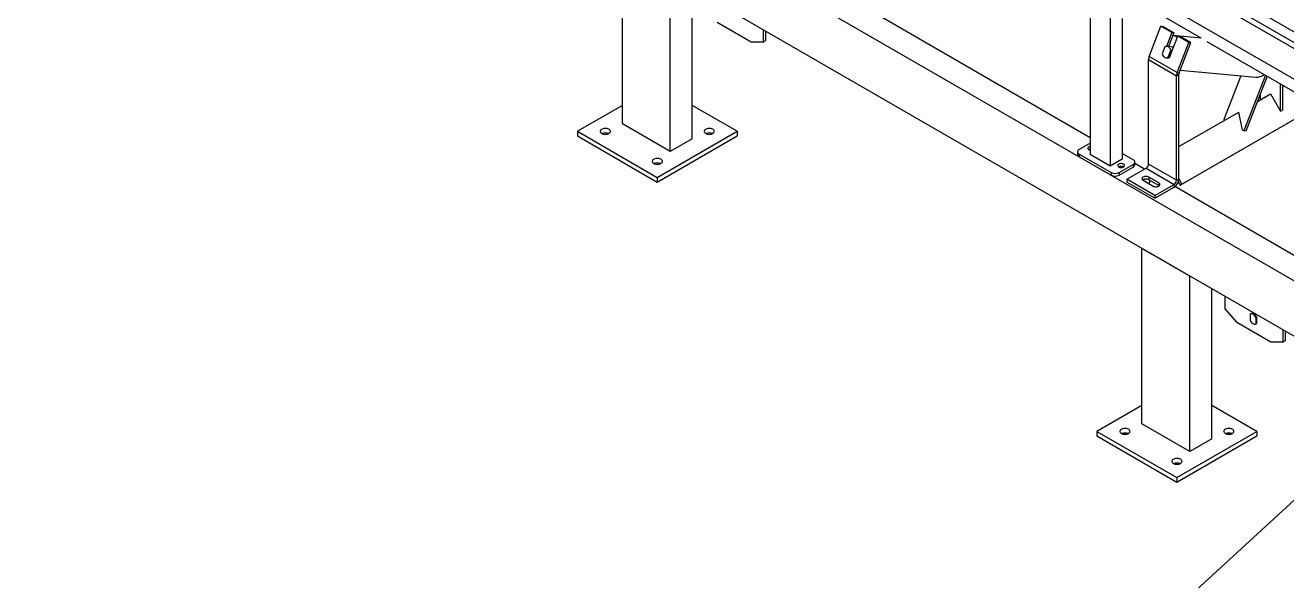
# Model space of a CAD drawing. Header units: millimetres. Extents: x 41 to 1868, y -696 to 319.
# Drawn here: x 107.3 to 218.9, y 138.4 to 187.5 of the extents above; entities that cross this region are included whole.
import ezdxf

# ---------------------------------------------------------------- set-up
doc = ezdxf.new("R2010")
doc.units = ezdxf.units.MM
doc.dimstyles.new('SLDDIMSTYLE1', dxfattribs={"dimtxt": 2.5, "dimasz": 0.651282, "dimexe": 0, "dimexo": 0.625, "dimgap": 0, "dimtad": 1, "dimdec": 0, "dimrnd": 1e-09, "dimtxsty": 'Standard', "dimblk1": 'DOT', "dimblk2": 'DOT', "dimsah": 1, "dimcen": 2.5, "dimazin": 3, "dimtfac": 0.651282, "dimtdec": 0, "dimtmove": 0, "dimatfit": 3, "dimldrblk": 'DOT', "dimfrac": 2})

# ---------------------------------------------------------------- blocks, each defined once
blk = doc.blocks.new('_Dot')
at = {"color": 0, "linetype": 'ByBlock', "lineweight": -2}
blk.add_line((-0.5, 0), (-1, 0), dxfattribs=at)
at = {"color": 0, "linetype": 'ByBlock', "const_width": 0.5}
blk.add_lwpolyline([(-0.25, 0, 1), (0.25, 0, 1)], format="xyb", close=True, dxfattribs=at)

msp = doc.modelspace()

# ---------------------------------------------------------------- linework, layer by layer
at = {"color": 7, "linetype": 'Continuous', "lineweight": 25}
for p, q in [((98.0966, 257.0515), (292.9045, 144.5912)), ((97.2835, 256.582), (292.0914, 144.1218)), ((97.2835, 256.0513), (292.0914, 143.5911)), ((270.0473, 135.7613), (108.827, 228.8319)), ((270.0473, 130.8621), (108.827, 223.9326)), ((160.0922, 178.8236), (160.0922, 194.3378)), ((164.3349, 176.3743), (164.3349, 191.8886)), ((166.2794, 177.4969), (166.2794, 190.766)), ((201.4756, 189.7792), (201.4756, 176.1021)), ((232.3405, 175.349), (207.2384, 189.8401)), ((201.4756, 177.5921), (181.0352, 189.3921)), ((203.2434, 188.7587), (203.2434, 175.0816)), ((211.3033, 186.3911), (206.2836, 189.2889)), ((171.4943, 186.0403), (168.4891, 187.7752)), ((204.3041, 188.1462), (204.3041, 175.6939)), ((172.555, 187.1432), (172.555, 186.0404)), ((172.7671, 187.0208), (172.7671, 186.1629)), ((206.6944, 184.7861), (207.7266, 187.4466)), ((208.6989, 186.8853), (207.7266, 187.4466)), ((207.7266, 187.4466), (207.9103, 187.4301)), ((208.8826, 186.8689), (207.9103, 187.4301)), ((208.6989, 186.8853), (208.226, 185.6665)), ((208.8826, 186.8689), (208.4108, 185.6529)), ((208.5008, 184.7016), (209.2292, 186.5791)), ((208.6989, 186.8853), (208.8826, 186.8689)), ((211.2888, 186.3995), (208.7873, 186.6232)), ((210.2015, 186.0178), (209.2292, 186.5791)), ((209.2292, 186.5791), (209.4129, 186.5627)), ((210.3852, 186.0014), (209.4129, 186.5627)), ((172.555, 186.0404), (171.4943, 186.0403)), ((172.555, 186.0404), (172.7671, 186.1629)), ((208.0756, 185.622), (207.8417, 185.0193)), ((208.6664, 185.63), (208.2683, 185.6656)), ((208.372, 184.7131), (208.6059, 185.3159)), ((208.7346, 185.3044), (208.6059, 185.3159)), ((209.1692, 183.3574), (210.2015, 186.0178)), ((209.3529, 183.3409), (210.3852, 186.0014)), ((210.2015, 186.0178), (210.3852, 186.0014)), ((231.3857, 174.7978), (211.8359, 186.0837)), ((206.6375, 184.5083), (209.1124, 183.0796)), ((206.6375, 175.2654), (206.6375, 184.5083)), ((209.1692, 183.3574), (206.6944, 184.7861)), ((208.1793, 184.6696), (208.308, 184.6581)), ((208.372, 184.7131), (208.5008, 184.7016)), ((209.1124, 183.0796), (209.3245, 183.202)), ((209.1124, 173.8367), (209.1124, 183.0796)), ((209.1692, 183.3574), (209.3529, 183.3409)), ((209.3245, 173.9591), (209.3245, 183.202)), ((209.4353, 183.5533), (216.1429, 182.9535)), ((214.7887, 183.0746), (213.2914, 179.2156)), ((216.9699, 183.1198), (215.0592, 178.1951)), ((217.1252, 183.0302), (215.2429, 178.1787)), ((218.3048, 179.9463), (218.3048, 182.3493)), ((218.5169, 180.0687), (218.5169, 182.2268)), ((218.5169, 182.1099), (218.6182, 182.1684)), ((216.2635, 180.809), (217.4209, 181.4772)), ((216.537, 180.9669), (216.537, 181.5141)), ((217.4209, 181.4772), (218.3048, 179.9463)), ((160.0922, 180.4564), (156.1147, 178.1602)), ((170.2569, 178.1602), (166.2794, 180.4564)), ((209.3245, 176.8033), (214.6244, 179.8628)), ((209.4371, 173.4042), (221.6184, 180.4363)), ((209.5871, 173.4908), (221.6184, 180.4364)), ((214.9531, 178.2564), (214.6244, 179.8628)), ((218.3048, 179.9463), (218.5169, 180.0687)), ((164.3349, 176.3743), (160.0922, 178.8236)), ((213.3974, 179.1545), (213.2914, 179.2156)), ((156.1147, 178.1602), (163.1858, 174.0782)), ((156.1147, 178.1602), (156.1147, 177.752)), ((156.1147, 177.752), (163.1858, 173.6699)), ((163.1858, 174.0782), (170.2569, 178.1602)), ((163.1858, 173.6699), (170.2569, 177.752)), ((166.2794, 177.4969), (164.3349, 176.3743)), ((170.2569, 178.1602), (170.2569, 177.752)), ((215.0592, 178.1951), (214.9531, 178.2564)), ((215.2429, 178.1787), (215.0592, 178.1951)), ((200.3569, 176.3573), (200.3569, 176.1123)), ((201.4756, 177.1227), (200.5034, 176.5614)), ((200.5034, 176.1532), (203.3318, 174.5204)), ((200.5034, 176.1532), (200.5034, 175.9082)), ((200.5034, 175.9082), (203.3318, 174.2754)), ((203.2434, 175.0816), (201.4756, 176.1021)), ((204.3041, 175.6939), (203.2434, 175.0816)), ((204.0389, 174.5204), (205.2763, 175.2347)), ((205.2763, 175.6429), (204.3041, 176.2042)), ((205.2763, 175.2347), (205.2763, 174.9898)), ((205.4228, 175.1939), (205.4228, 175.4388)), ((206.2839, 174.8163), (205.4228, 175.3134)), ((206.6372, 175.2516), (206.5871, 175.2227)), ((206.5871, 175.2227), (206.6216, 175.163)), ((209.1124, 173.8367), (206.6375, 175.2654)), ((203.3318, 174.5204), (203.3318, 174.2754)), ((204.0389, 174.2754), (205.2763, 174.9898)), ((204.0389, 174.5204), (204.0389, 174.2754)), ((204.7283, 173.9183), (206.4254, 174.8979)), ((206.4254, 174.8979), (208.9003, 173.4692)), ((207.5391, 173.6019), (206.6552, 174.1122)), ((206.6552, 174.1122), (206.6552, 173.8672)), ((163.1858, 174.0782), (163.1858, 173.6699)), ((204.7283, 173.9183), (204.7283, 173.6733)), ((207.2032, 172.4895), (204.7283, 173.9183)), ((207.2032, 172.2446), (204.7283, 173.6733)), ((206.1602, 173.8672), (206.1294, 173.8468)), ((206.1602, 173.8264), (207.0441, 173.3162)), ((207.5391, 173.3569), (206.6552, 173.8672)), ((207.2032, 172.4895), (208.9003, 173.4692)), ((207.2032, 172.2446), (208.9003, 173.2243)), ((207.5391, 173.6019), (207.5391, 173.3569)), ((207.57, 173.3365), (207.5391, 173.3569)), ((208.9003, 173.4692), (208.9003, 173.2243)), ((229.4064, 161.468), (208.9659, 173.268)), ((209.1124, 173.8367), (209.3245, 173.9591)), ((209.2714, 173.6911), (209.4371, 173.4042)), ((209.3244, 173.9459), (209.5871, 173.4908)), ((209.5871, 173.4908), (209.4371, 173.4042)), ((207.2032, 172.4895), (207.2032, 172.2446)), ((210.2968, 165.3553), (206.0542, 167.8046)), ((206.0542, 152.2903), (206.0542, 167.8046)), ((210.2968, 149.8411), (210.2968, 165.3553)), ((212.2413, 150.9636), (212.2413, 164.2328)), ((213.3904, 163.5694), (213.3904, 162.4666)), ((213.3904, 162.4666), (214.4511, 161.2419)), ((215.6178, 161.9816), (215.6178, 161.4415)), ((215.7037, 162.0323), (215.633, 161.9915)), ((217.4563, 159.507), (214.4511, 161.2419)), ((216.1329, 161.1254), (216.2036, 161.1663)), ((216.2188, 161.7163), (216.1481, 161.6754)), ((216.1481, 161.1353), (216.1481, 161.6754)), ((216.1481, 161.1353), (216.2188, 161.1762)), ((216.2036, 161.1663), (216.2188, 161.1762)), ((216.2188, 161.1762), (216.2188, 161.7163)), ((218.5169, 160.61), (218.5169, 159.5071)), ((218.5169, 159.5071), (218.729, 159.6296)), ((218.729, 160.4875), (218.729, 159.6296)), ((218.5169, 159.5071), (217.4563, 159.507)), ((206.0542, 153.9231), (202.0767, 151.627)), ((216.2188, 151.627), (212.2413, 153.9231)), ((210.2968, 149.8411), (206.0542, 152.2903)), ((202.0767, 151.627), (209.1478, 147.5449)), ((202.0767, 151.627), (202.0767, 151.2187)), ((202.0767, 151.2187), (209.1478, 147.1366)), ((209.1478, 147.5449), (216.2188, 151.627)), ((209.1478, 147.1366), (216.2188, 151.2187)), ((212.2413, 150.9636), (210.2968, 149.8411)), ((216.2188, 151.627), (216.2188, 151.2187)), ((209.1478, 147.5449), (209.1478, 147.1366))]:
    msp.add_line(p, q, dxfattribs=at)
at = {"color": 7, "linetype": 'Continuous', "lineweight": 25, "flags": 128}
for points in [[(208.6059, 185.3159), (208.5802, 185.4026), (208.5418, 185.4809), (208.4922, 185.5482), (208.4331, 185.602), (208.3665, 185.6404), (208.2949, 185.6621), (208.2208, 185.6662), (208.1468, 185.6527), (208.0756, 185.622)], [(207.8417, 185.0193), (207.8674, 184.9326), (207.9058, 184.8542), (207.9554, 184.787), (208.0145, 184.7332), (208.0811, 184.6948), (208.1527, 184.6731), (208.2268, 184.669), (208.3008, 184.6825), (208.372, 184.7131)], [(158.9078, 177.9765), (158.9654, 178.0173), (159.0075, 178.0639), (159.0326, 178.1144), (159.0395, 178.1668), (159.028, 178.2189), (158.9985, 178.2687), (158.9523, 178.314), (158.8913, 178.353), (158.8179, 178.3841), (158.7352, 178.406), (158.6465, 178.4179), (158.5554, 178.4192), (158.4658, 178.41), (158.3813, 178.3905), (158.3052, 178.3616), (158.2409, 178.3244), (158.1908, 178.2805), (158.157, 178.2317), (158.1409, 178.1799), (158.1432, 178.1274), (158.1638, 178.0762), (158.2018, 178.0284), (158.2557, 177.9861), (158.3233, 177.9508), (158.4017, 177.9242), (158.4879, 177.9072), (158.5782, 177.9005), (158.669, 177.9045), (158.7565, 177.919), (158.8372, 177.9433), (158.9078, 177.9765)], [(168.1002, 177.9765), (168.1577, 178.0173), (168.1999, 178.0639), (168.2249, 178.1144), (168.2319, 178.1668), (168.2204, 178.2189), (168.1909, 178.2687), (168.1447, 178.314), (168.0837, 178.353), (168.0103, 178.3841), (167.9276, 178.406), (167.8389, 178.4179), (167.7478, 178.4192), (167.6582, 178.41), (167.5737, 178.3905), (167.4976, 178.3616), (167.4332, 178.3244), (167.3831, 178.2805), (167.3494, 178.2317), (167.3333, 178.1799), (167.3356, 178.1274), (167.3562, 178.0762), (167.3942, 178.0284), (167.4481, 177.9861), (167.5157, 177.9508), (167.5941, 177.9242), (167.6803, 177.9072), (167.7706, 177.9005), (167.8614, 177.9045), (167.9489, 177.919), (168.0296, 177.9433), (168.1002, 177.9765)], [(200.5034, 176.5614), (200.4412, 176.5176), (200.395, 176.4677), (200.3665, 176.4136), (200.3569, 176.3573), (200.3665, 176.301), (200.395, 176.2468), (200.4412, 176.1969), (200.5034, 176.1532)], [(201.4756, 176.8289), (201.4278, 176.8177), (201.3656, 176.7933), (201.3159, 176.7608), (201.2818, 176.7221), (201.2654, 176.6797), (201.2677, 176.6363), (201.2887, 176.5946), (201.327, 176.5573), (201.3802, 176.5266), (201.4449, 176.5045), (201.4756, 176.4979)], [(163.504, 175.3232), (163.5615, 175.3639), (163.6037, 175.4105), (163.6288, 175.4611), (163.6357, 175.5135), (163.6242, 175.5656), (163.5947, 175.6154), (163.5485, 175.6607), (163.4875, 175.6997), (163.4141, 175.7308), (163.3314, 175.7527), (163.2427, 175.7646), (163.1516, 175.7659), (163.062, 175.7567), (162.9775, 175.7372), (162.9014, 175.7082), (162.8371, 175.6711), (162.7869, 175.6272), (162.7532, 175.5784), (162.7371, 175.5266), (162.7394, 175.4741), (162.76, 175.4229), (162.798, 175.3751), (162.8519, 175.3327), (162.9195, 175.2975), (162.9979, 175.2708), (163.0841, 175.2538), (163.1744, 175.2472), (163.2652, 175.2512), (163.3527, 175.2656), (163.4334, 175.29), (163.504, 175.3232)], [(204.4278, 175.2551), (204.3684, 175.2817), (204.2994, 175.299), (204.2251, 175.3058), (204.1502, 175.3017), (204.0795, 175.287), (204.0173, 175.2626), (203.9676, 175.23), (203.9334, 175.1913), (203.917, 175.149), (203.9194, 175.1056), (203.9404, 175.0639), (203.9786, 175.0265), (204.0318, 174.9958), (204.0965, 174.9737), (204.1688, 174.9616), (204.2439, 174.9602), (204.3173, 174.9697), (204.3843, 174.9894), (204.4407, 175.0181), (204.483, 175.054), (204.5085, 175.0949), (204.5155, 175.1381), (204.5038, 175.181), (204.4739, 175.2208), (204.4278, 175.2551)], [(205.2763, 175.2347), (205.3385, 175.2785), (205.3847, 175.3284), (205.4132, 175.3825), (205.4228, 175.4388), (205.4132, 175.4951), (205.3847, 175.5493), (205.3385, 175.5992), (205.2763, 175.6429)], [(206.6552, 174.1122), (206.5939, 174.1404), (206.5233, 174.16), (206.4469, 174.1701), (206.3685, 174.1701), (206.2921, 174.16), (206.2215, 174.1404), (206.1602, 174.1122), (206.1114, 174.0768), (206.0774, 174.036), (206.0599, 173.9919), (206.0599, 173.9467), (206.0774, 173.9025), (206.1114, 173.8618), (206.1602, 173.8264)], [(206.6173, 173.5625), (206.6552, 173.5814), (206.7041, 173.6168), (206.7381, 173.6576), (206.7555, 173.7017), (206.7555, 173.7469), (206.7381, 173.7911), (206.7041, 173.8318), (206.6552, 173.8672), (206.5939, 173.8954), (206.5233, 173.915), (206.4469, 173.9251), (206.3685, 173.9251), (206.2921, 173.915), (206.2215, 173.8954), (206.1602, 173.8672)], [(207.0441, 173.3162), (207.1054, 173.2879), (207.176, 173.2683), (207.2524, 173.2582), (207.3308, 173.2582), (207.4072, 173.2683), (207.4778, 173.2879), (207.5391, 173.3162), (207.5879, 173.3515), (207.622, 173.3923), (207.6394, 173.4364), (207.6394, 173.4816), (207.622, 173.5258), (207.5879, 173.5665), (207.5391, 173.6019)], [(216.1481, 161.6754), (216.0996, 161.756), (216.0434, 161.8296), (215.9816, 161.8936), (215.9162, 161.9457), (215.8497, 161.9841), (215.7843, 162.0075), (215.7225, 162.0149), (215.6663, 162.0062), (215.6178, 161.9816)], [(216.2188, 161.7163), (216.1703, 161.7968), (216.1141, 161.8704), (216.0523, 161.9344), (215.9869, 161.9865), (215.9204, 162.025), (215.855, 162.0483), (215.7932, 162.0557), (215.737, 162.047), (215.7037, 162.0323)], [(215.6178, 161.4415), (215.6663, 161.3609), (215.7225, 161.2873), (215.7843, 161.2233), (215.8497, 161.1712), (215.9162, 161.1328), (215.9816, 161.1095), (216.0434, 161.102), (216.0996, 161.1108), (216.1481, 161.1353)], [(204.8698, 151.4433), (204.9273, 151.484), (204.9695, 151.5306), (204.9945, 151.5811), (205.0014, 151.6335), (204.9899, 151.6857), (204.9605, 151.7354), (204.9143, 151.7807), (204.8532, 151.8197), (204.7798, 151.8508), (204.6971, 151.8728), (204.6084, 151.8847), (204.5174, 151.886), (204.4278, 151.8767), (204.3432, 151.8572), (204.2672, 151.8283), (204.2028, 151.7911), (204.1527, 151.7472), (204.1189, 151.6984), (204.1029, 151.6467), (204.1052, 151.5941), (204.1257, 151.5429), (204.1638, 151.4952), (204.2177, 151.4528), (204.2852, 151.4176), (204.3637, 151.3909), (204.4498, 151.3739), (204.5402, 151.3673), (204.6309, 151.3713), (204.7185, 151.3857), (204.7992, 151.41), (204.8698, 151.4433)], [(214.0621, 151.4433), (214.1197, 151.484), (214.1618, 151.5306), (214.1869, 151.5811), (214.1938, 151.6335), (214.1823, 151.6857), (214.1528, 151.7354), (214.1067, 151.7807), (214.0456, 151.8197), (213.9722, 151.8508), (213.8895, 151.8728), (213.8008, 151.8847), (213.7098, 151.886), (213.6202, 151.8767), (213.5356, 151.8572), (213.4596, 151.8283), (213.3952, 151.7911), (213.3451, 151.7472), (213.3113, 151.6984), (213.2952, 151.6467), (213.2976, 151.5941), (213.3181, 151.5429), (213.3561, 151.4952), (213.41, 151.4528), (213.4776, 151.4176), (213.5561, 151.3909), (213.6422, 151.3739), (213.7325, 151.3673), (213.8233, 151.3713), (213.9109, 151.3857), (213.9916, 151.41), (214.0621, 151.4433)], [(209.4659, 148.7899), (209.5235, 148.8307), (209.5656, 148.8773), (209.5907, 148.9278), (209.5976, 148.9802), (209.5861, 149.0324), (209.5567, 149.0821), (209.5105, 149.1274), (209.4494, 149.1664), (209.376, 149.1975), (209.2933, 149.2194), (209.2046, 149.2313), (209.1136, 149.2327), (209.024, 149.2234), (208.9394, 149.2039), (208.8634, 149.175), (208.799, 149.1378), (208.7489, 149.0939), (208.7151, 149.0451), (208.6991, 148.9934), (208.7014, 148.9408), (208.7219, 148.8896), (208.76, 148.8418), (208.8138, 148.7995), (208.8814, 148.7642), (208.9599, 148.7376), (209.046, 148.7206), (209.1364, 148.7139), (209.2271, 148.7179), (209.3147, 148.7324), (209.3954, 148.7567), (209.4659, 148.7899)]]:
    msp.add_lwpolyline(points, dxfattribs=at)
at = {"color": 7, "linetype": 'Continuous', "lineweight": 25}
for centre, radius, start, end in [((208.6642, 185.6585), 0.972, 57.295216, 82.735314), ((208.6353, 185.3042), 0.3273, 52.37321, 84.549104), ((207.4185, 184.4932), 0.7811, 157.978838, 178.891847), ((208.335, 184.9866), 0.3297, 265.293416, 300.178868), ((209.8934, 183.0645), 0.7811, 157.978838, 178.891847), ((209.715, 183.1945), 0.3906, 157.978838, 178.891847), ((216.2153, 183.9871), 1.0362, 265.994551, 308.85525), ((158.5896, 177.3026), 0.7103, 66.930071, 113.069929), ((167.782, 177.3026), 0.7103, 66.930071, 113.069929), ((201.5354, 176.2128), 0.3759, 99.141786, 119.206746), ((201.5413, 176.2418), 0.3185, 101.892987, 118.297491), ((163.1858, 174.6493), 0.7103, 66.930071, 113.069929), ((200.6072, 176.1373), 0.2515, 185.694799, 245.625342), ((206.177, 175.2863), 0.461, 302.605478, 357.394522), ((203.6854, 175.2027), 0.7685, 242.609672, 297.390328), ((203.6854, 174.9577), 0.7685, 242.609672, 297.390328), ((204.2157, 174.6101), 0.4529, 62.06761, 117.927013), ((204.2157, 174.6542), 0.3794, 62.744567, 117.255433), ((205.1726, 175.2188), 0.2515, 294.374658, 354.305201), ((206.4098, 173.4063), 0.5222, 61.964005, 122.477165), ((208.4073, 173.9988), 0.9181, 302.476304, 357.523696), ((208.6518, 173.8576), 0.461, 302.605478, 357.394522), ((204.5516, 150.7694), 0.7103, 66.930071, 113.069929), ((213.7439, 150.7694), 0.7103, 66.930071, 113.069929), ((209.1478, 148.116), 0.7103, 66.930071, 113.069929)]:
    msp.add_arc(centre, radius, start, end, dxfattribs=at)

# ---------------------------------------------------------------- leaders
at = {"color": 7, "linetype": 'Continuous', "lineweight": 0}
msp.add_leader([(230.8272, 155.9116), (195.0505, 123.1235)], dimstyle='SLDDIMSTYLE1', dxfattribs=at)

doc.saveas('drawing.dxf')
